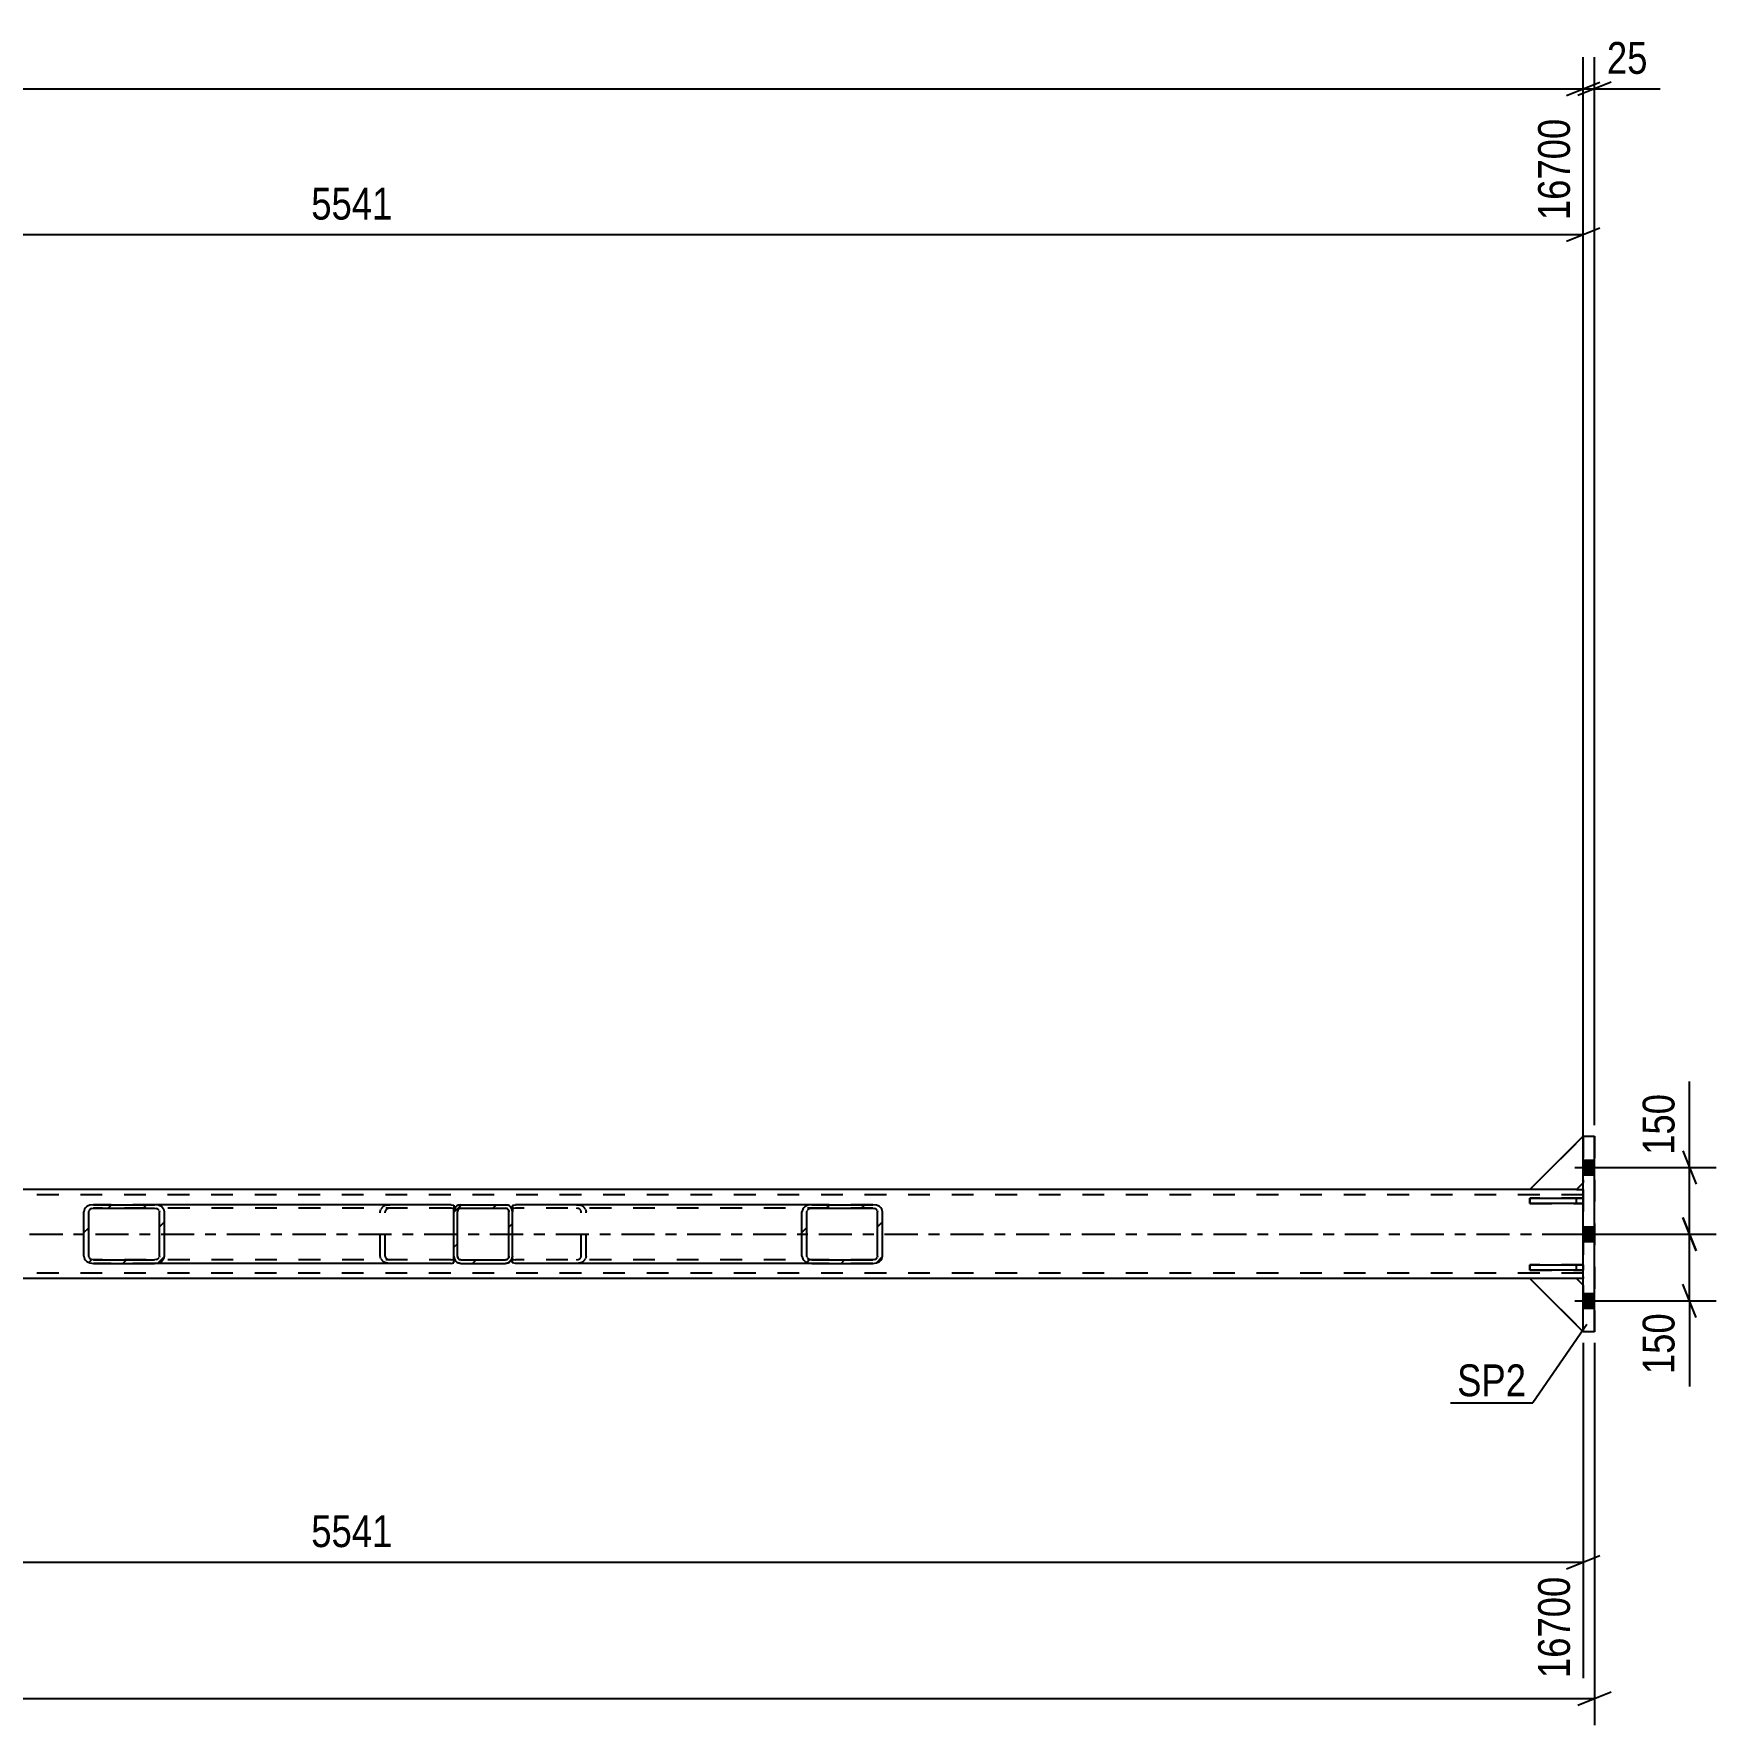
# Model space of a CAD drawing. Header units: millimetres. Extents: x -107 to 1082, y -577 to 264.
# Drawn here: x 464.6 to 616, y -340.9 to -188.6 of the extents above; entities that cross this region are included whole.
import ezdxf

# ---------------------------------------------------------------- set-up
doc = ezdxf.new("R2010")
doc.units = ezdxf.units.MM
doc.linetypes.add('DXK_LINE_DOT2', pattern=[3.9198, 1.9599, -1.9599])
doc.linetypes.add('DXK_LINE_DOT3', pattern=[5.9187, 2.979, -0.9799, 0.9799, -0.9799])
doc.styles.add('Arial Narrow', font='ARIALN.TTF', dxfattribs={"height": 0.2})

# ---------------------------------------------------------------- blocks, each defined once
blk = doc.blocks.new('Part-389677451-1503 - 1405')
at = {"color": 7, "linetype": 'DXK_LINE_DOT2'}
for p, q in [((599.28, -292.64), (604.08, -287.84)), ((604.08, -287.84), (604.08, -292.04)), ((604.08, -292.04), (604.08, -287.84)), ((604.08, -292.04), (603.48, -292.64)), ((603.48, -292.64), (599.28, -292.64))]:
    blk.add_line(p, q, dxfattribs=at)
blk = doc.blocks.new('Bolt-389677451-1460 - 1405')
at = {"linetype": 'Continuous'}
for points in [[(605.08, -291.3), (605.08, -289.98), (604.08, -289.98), (604.08, -291.3)], [(605.08, -291.3), (605.08, -289.98), (604.08, -289.98), (604.08, -291.3)], [(605.08, -291.3), (605.08, -289.98), (604.08, -289.98), (604.08, -291.3)], [(605.08, -291.3), (605.08, -289.98), (604.08, -289.98), (604.08, -291.3)], [(605.08, -297.3), (605.08, -295.98), (604.08, -295.98), (604.08, -297.3)], [(605.08, -297.3), (605.08, -295.98), (604.08, -295.98), (604.08, -297.3)], [(605.08, -303.3), (605.08, -301.98), (604.08, -301.98), (604.08, -303.3)], [(605.08, -303.3), (605.08, -301.98), (604.08, -301.98), (604.08, -303.3)], [(605.08, -303.3), (605.08, -301.98), (604.08, -301.98), (604.08, -303.3)], [(605.08, -303.3), (605.08, -301.98), (604.08, -301.98), (604.08, -303.3)]]:
    blk.add_hatch(color=1, dxfattribs=at).paths.add_polyline_path(points)
at = {"color": 1, "linetype": 'Continuous'}
for p, q in [((603.32, -290.64), (608.08, -290.64)), ((603.32, -290.64), (608.08, -290.64)), ((603.32, -290.64), (608.08, -290.64)), ((603.32, -290.64), (608.08, -290.64)), ((604.08, -289.98), (605.08, -289.98)), ((604.08, -289.98), (605.08, -289.98)), ((604.08, -289.98), (605.08, -289.98)), ((604.08, -289.98), (605.08, -289.98)), ((604.08, -291.3), (605.08, -291.3)), ((604.08, -291.3), (605.08, -291.3)), ((604.08, -291.3), (605.08, -291.3)), ((604.08, -291.3), (605.08, -291.3)), ((603.32, -296.64), (608.08, -296.64)), ((603.32, -296.64), (608.08, -296.64)), ((604.08, -295.98), (605.08, -295.98)), ((604.08, -295.98), (605.08, -295.98)), ((604.08, -297.3), (605.08, -297.3)), ((604.08, -297.3), (605.08, -297.3)), ((603.32, -302.64), (608.08, -302.64)), ((603.32, -302.64), (608.08, -302.64)), ((603.32, -302.64), (608.08, -302.64)), ((603.32, -302.64), (608.08, -302.64)), ((604.08, -301.98), (605.08, -301.98)), ((604.08, -301.98), (605.08, -301.98)), ((604.08, -301.98), (605.08, -301.98)), ((604.08, -301.98), (605.08, -301.98)), ((604.08, -303.3), (605.08, -303.3)), ((604.08, -303.3), (605.08, -303.3)), ((604.08, -303.3), (605.08, -303.3)), ((604.08, -303.3), (605.08, -303.3))]:
    blk.add_line(p, q, dxfattribs=at)
blk = doc.blocks.new('Part-389677451-1661 - 1405')
at = {"linetype": 'Continuous'}
h = blk.add_hatch(dxfattribs=at)
h.set_pattern_fill('', scale=0.7, style=0, pattern_type=0)
h.set_pattern_definition([(45, (507.328, -299.2272), (-1.57154, 1.57154), [])])
h.paths.add_polyline_path([(507.08, -299.28), (507.33, -299.23), (507.54, -299.09), (507.67, -298.88), (507.72, -298.64), (507.72, -294.64), (507.67, -294.39), (507.54, -294.18), (507.33, -294.04), (507.08, -294), (503.08, -294), (502.84, -294.04), (502.63, -294.18), (502.49, -294.39), (502.44, -294.64), (502.44, -298.64), (502.49, -298.88), (502.63, -299.09), (502.84, -299.23), (503.08, -299.28)])
h.paths.add_polyline_path([(502.96, -298.93), (502.86, -298.86), (502.79, -298.76), (502.76, -298.64), (502.76, -294.64), (502.79, -294.51), (502.86, -294.41), (502.96, -294.34), (503.08, -294.32), (507.08, -294.32), (507.21, -294.34), (507.31, -294.41), (507.38, -294.51), (507.4, -294.64), (507.4, -298.64), (507.38, -298.76), (507.31, -298.86), (507.21, -298.93), (507.08, -298.96), (503.08, -298.96)])
at = {"color": 7, "linetype": 'DXK_LINE_DOT2'}
for p, q in [((502.44, -294.64), (502.49, -294.39)), ((502.44, -298.64), (502.44, -294.64)), ((502.79, -294.51), (502.76, -294.64)), ((502.76, -298.64), (502.76, -294.64)), ((502.84, -294.04), (503.08, -294)), ((503.08, -294.32), (502.96, -294.34)), ((503.08, -294), (507.08, -294)), ((503.08, -294.32), (507.08, -294.32)), ((507.08, -294), (507.33, -294.04)), ((507.21, -294.34), (507.08, -294.32)), ((507.4, -294.64), (507.38, -294.51)), ((507.4, -298.64), (507.4, -294.64)), ((507.67, -294.39), (507.72, -294.64)), ((507.72, -298.64), (507.72, -294.64)), ((502.49, -298.88), (502.44, -298.64)), ((502.76, -298.64), (502.79, -298.76)), ((503.08, -299.28), (502.84, -299.23)), ((502.96, -298.93), (503.08, -298.96)), ((503.08, -298.96), (507.08, -298.96)), ((503.08, -299.28), (507.08, -299.28)), ((507.08, -298.96), (507.21, -298.93)), ((507.33, -299.23), (507.08, -299.28)), ((507.38, -298.76), (507.4, -298.64)), ((507.72, -298.64), (507.67, -298.88))]:
    blk.add_line(p, q, dxfattribs=at)
at = {"color": 2, "linetype": 'Continuous'}
for p, q in [((502.49, -294.39), (502.44, -294.64)), ((502.44, -298.64), (502.44, -294.64)), ((502.76, -294.64), (502.79, -294.51)), ((502.76, -298.64), (502.76, -294.64)), ((503.08, -294), (502.84, -294.04)), ((502.96, -294.34), (503.08, -294.32)), ((503.08, -294), (507.08, -294)), ((503.08, -294.32), (507.08, -294.32)), ((507.33, -294.04), (507.08, -294)), ((507.08, -294.32), (507.21, -294.34)), ((507.38, -294.51), (507.4, -294.64)), ((507.4, -298.64), (507.4, -294.64)), ((507.72, -294.64), (507.67, -294.39)), ((507.72, -298.64), (507.72, -294.64)), ((502.44, -298.64), (502.49, -298.88)), ((502.79, -298.76), (502.76, -298.64)), ((502.84, -299.23), (503.08, -299.28)), ((503.08, -298.96), (502.96, -298.93)), ((503.08, -298.96), (507.08, -298.96)), ((503.08, -299.28), (507.08, -299.28)), ((507.21, -298.93), (507.08, -298.96)), ((507.08, -299.28), (507.33, -299.23)), ((507.4, -298.64), (507.38, -298.76)), ((507.67, -298.88), (507.72, -298.64))]:
    blk.add_line(p, q, dxfattribs=at)
at = {"color": 7, "linetype": 'DXK_LINE_DOT2'}
for centre, radius, start, end in [((503.08, -294.64), 0.64, 112.5, 157.5), ((503.08, -294.64), 0.32, 112.5, 157.5), ((507.08, -294.64), 0.32, 22.5, 67.5), ((507.08, -294.64), 0.64, 22.5, 67.5), ((503.08, -298.64), 0.64, 202.5, 247.5), ((503.08, -298.64), 0.32, 202.5, 247.5), ((507.08, -298.64), 0.32, 292.5, 337.5), ((507.08, -298.64), 0.64, 292.5, 337.5)]:
    blk.add_arc(centre, radius, start, end, dxfattribs=at)
at = {"color": 2, "linetype": 'Continuous'}
for centre, radius, start, end in [((503.08, -294.64), 0.64, 112.5, 157.5), ((503.08, -294.64), 0.32, 112.5, 157.5), ((507.08, -294.64), 0.32, 22.5, 67.5), ((507.08, -294.64), 0.64, 22.5, 67.5), ((503.08, -298.64), 0.64, 202.5, 247.5), ((503.08, -298.64), 0.32, 202.5, 247.5), ((507.08, -298.64), 0.32, 292.5, 337.5), ((507.08, -298.64), 0.64, 292.5, 337.5)]:
    blk.add_arc(centre, radius, start, end, dxfattribs=at)
blk = doc.blocks.new('Part-389677451-1494 - 1405')
at = {"color": 2, "linetype": 'Continuous'}
for p, q in [((599.28, -299.88), (599.28, -299.4)), ((599.28, -299.4), (604.08, -299.4)), ((604.08, -299.88), (599.28, -299.88)), ((604.08, -299.88), (604.08, -299.4))]:
    blk.add_line(p, q, dxfattribs=at)
at = {"color": 7, "linetype": 'DXK_LINE_DOT2'}
for p, q in [((603.48, -299.88), (603.48, -299.4)), ((604.08, -299.4), (604.08, -299.88))]:
    blk.add_line(p, q, dxfattribs=at)
blk = doc.blocks.new('Part-389677451-1495 - 1405')
at = {"color": 2, "linetype": 'Continuous'}
for p, q in [((599.28, -293.88), (599.28, -293.4)), ((599.28, -293.4), (604.08, -293.4)), ((604.08, -293.88), (604.08, -293.4)), ((604.08, -293.88), (599.28, -293.88))]:
    blk.add_line(p, q, dxfattribs=at)
at = {"color": 7, "linetype": 'DXK_LINE_DOT2'}
for p, q in [((603.48, -293.88), (603.48, -293.4)), ((604.08, -293.4), (604.08, -293.88))]:
    blk.add_line(p, q, dxfattribs=at)
blk = doc.blocks.new('Part-389677451-1496 - 1405')
at = {"color": 7, "linetype": 'DXK_LINE_DOT2'}
for p, q in [((604.08, -299.4), (599.28, -299.4)), ((599.28, -299.4), (599.28, -299.88)), ((599.28, -299.88), (604.08, -299.88)), ((603.48, -299.88), (603.48, -299.4)), ((604.08, -299.88), (604.08, -299.4)), ((604.08, -299.4), (604.08, -299.88))]:
    blk.add_line(p, q, dxfattribs=at)
blk = doc.blocks.new('Part-389677451-1497 - 1405')
at = {"color": 7, "linetype": 'DXK_LINE_DOT2'}
for p, q in [((604.08, -293.4), (599.28, -293.4)), ((599.28, -293.4), (599.28, -293.88)), ((603.48, -293.88), (603.48, -293.4)), ((604.08, -293.88), (604.08, -293.4)), ((604.08, -293.4), (604.08, -293.88)), ((599.28, -293.88), (604.08, -293.88))]:
    blk.add_line(p, q, dxfattribs=at)
blk = doc.blocks.new('Part-389677451-1645 - 1405')
at = {"linetype": 'Continuous'}
h = blk.add_hatch(dxfattribs=at)
h.set_pattern_fill('', scale=0.7, style=0, pattern_type=0)
h.set_pattern_definition([(45, (475.8504, -299.2272), (-1.57154, 1.57154), [])])
h.paths.add_polyline_path([(475.51, -299.28), (475.85, -299.23), (476.14, -299.09), (476.33, -298.88), (476.39, -298.64), (476.39, -294.64), (476.33, -294.39), (476.14, -294.18), (475.85, -294.04), (475.51, -294), (470.02, -294), (469.69, -294.04), (469.4, -294.18), (469.21, -294.39), (469.14, -294.64), (469.14, -298.64), (469.21, -298.88), (469.4, -299.09), (469.69, -299.23), (470.02, -299.28)])
h.paths.add_polyline_path([(469.86, -298.93), (469.71, -298.86), (469.62, -298.76), (469.58, -298.64), (469.58, -294.64), (469.62, -294.51), (469.71, -294.41), (469.86, -294.34), (470.02, -294.32), (475.51, -294.32), (475.68, -294.34), (475.82, -294.41), (475.92, -294.51), (475.95, -294.64), (475.95, -298.64), (475.92, -298.76), (475.82, -298.86), (475.68, -298.93), (475.51, -298.96), (470.02, -298.96)])
at = {"color": 2, "linetype": 'Continuous'}
for p, q in [((469.21, -294.39), (469.14, -294.64)), ((469.14, -298.64), (469.14, -294.64)), ((469.58, -294.64), (469.62, -294.51)), ((469.58, -298.64), (469.58, -294.64)), ((470.02, -294), (469.69, -294.04)), ((469.86, -294.34), (470.02, -294.32)), ((470.02, -294), (475.51, -294)), ((470.02, -294.32), (475.51, -294.32)), ((502.19, -294), (475.51, -294)), ((475.85, -294.04), (475.51, -294)), ((475.51, -294.32), (475.68, -294.34)), ((475.92, -294.51), (475.95, -294.64)), ((475.95, -298.64), (475.95, -294.64)), ((476.39, -294.64), (476.33, -294.39)), ((476.39, -298.64), (476.39, -294.64)), ((502.19, -294), (502.44, -294.03)), ((502.44, -294.03), (502.44, -294.04)), ((502.44, -294.04), (502.44, -294.18)), ((502.44, -294.18), (502.44, -294.64)), ((469.14, -298.64), (469.21, -298.88)), ((469.62, -298.76), (469.58, -298.64)), ((469.69, -299.23), (470.02, -299.28)), ((470.02, -298.96), (469.86, -298.93)), ((470.02, -298.96), (475.51, -298.96)), ((470.02, -299.28), (475.51, -299.28)), ((475.68, -298.93), (475.51, -298.96)), ((475.51, -299.28), (475.85, -299.23)), ((502.19, -299.28), (475.51, -299.28)), ((475.95, -298.64), (475.92, -298.76)), ((476.33, -298.88), (476.39, -298.64)), ((502.19, -299.28), (502.44, -299.24)), ((502.44, -299.24), (502.44, -298.64))]:
    blk.add_line(p, q, dxfattribs=at)
at = {"color": 7, "linetype": 'DXK_LINE_DOT2'}
for p, q in [((475.51, -294), (470.02, -294)), ((502.19, -294.32), (470.02, -294.32)), ((495.82, -294.64), (495.88, -294.39)), ((495.82, -298.64), (495.82, -294.64)), ((496.29, -294.51), (496.26, -294.64)), ((496.26, -298.64), (496.26, -294.64)), ((496.36, -294.04), (496.69, -294)), ((496.69, -294.32), (496.53, -294.34)), ((502.35, -294.34), (502.19, -294.32)), ((502.44, -294.38), (502.35, -294.34)), ((502.44, -294.03), (502.44, -294.03)), ((502.44, -294.18), (502.44, -294.38)), ((502.44, -298.64), (502.44, -294.39)), ((502.19, -298.96), (470.02, -298.96)), ((475.51, -299.28), (470.02, -299.28)), ((495.88, -298.88), (495.82, -298.64)), ((496.26, -298.64), (496.29, -298.76)), ((496.69, -299.28), (496.36, -299.23)), ((496.53, -298.93), (496.69, -298.96)), ((502.19, -298.96), (502.35, -298.93)), ((502.35, -298.93), (502.44, -298.89))]:
    blk.add_line(p, q, dxfattribs=at)
at = {"color": 2, "linetype": 'Continuous'}
for centre, radius, start, end in [((469.89, -294.82), 0.802, 104.5547, 147.5896), ((469.96, -294.73), 0.401, 104.5547, 147.5896), ((475.58, -294.73), 0.401, 32.4104, 75.4453), ((475.65, -294.82), 0.802, 32.4104, 75.4453), ((469.89, -298.45), 0.802, 212.4104, 255.4453), ((469.96, -298.54), 0.401, 212.4104, 255.4453), ((475.58, -298.54), 0.401, 284.5547, 327.5896), ((475.65, -298.45), 0.802, 284.5547, 327.5896)]:
    blk.add_arc(centre, radius, start, end, dxfattribs=at)
at = {"color": 7, "linetype": 'DXK_LINE_DOT2'}
for centre, radius, start, end in [((496.56, -294.82), 0.802, 104.5547, 147.5896), ((496.63, -294.73), 0.401, 104.5547, 147.5896), ((496.56, -298.45), 0.802, 212.4104, 255.4453), ((496.63, -298.54), 0.401, 212.4104, 255.4453)]:
    blk.add_arc(centre, radius, start, end, dxfattribs=at)
blk = doc.blocks.new('Part-389677451-1500 - 1405')
at = {"color": 2, "linetype": 'Continuous'}
for p, q in [((599.28, -292.64), (604.08, -287.84)), ((604.08, -292.04), (603.48, -292.64)), ((603.48, -292.64), (599.28, -292.64))]:
    blk.add_line(p, q, dxfattribs=at)
at = {"color": 7, "linetype": 'DXK_LINE_DOT2'}
for p, q in [((604.08, -287.84), (604.08, -292.04)), ((604.08, -292.04), (604.08, -287.84))]:
    blk.add_line(p, q, dxfattribs=at)
blk = doc.blocks.new('Part-389677451-1506 - 1405')
at = {"color": 7, "linetype": 'DXK_LINE_DOT2'}
for p, q in [((599.28, -292.64), (604.08, -287.84)), ((604.08, -287.84), (604.08, -292.04)), ((604.08, -292.04), (604.08, -287.84)), ((604.08, -292.04), (603.48, -292.64)), ((603.48, -292.64), (599.28, -292.64))]:
    blk.add_line(p, q, dxfattribs=at)
blk = doc.blocks.new('Part-389677451-1509 - 1405')
at = {"color": 2, "linetype": 'Continuous'}
for p, q in [((603.48, -300.64), (599.28, -300.64)), ((599.28, -300.64), (604.08, -305.44)), ((604.08, -301.24), (603.48, -300.64))]:
    blk.add_line(p, q, dxfattribs=at)
at = {"color": 7, "linetype": 'DXK_LINE_DOT2'}
for p, q in [((604.08, -305.44), (604.08, -301.24)), ((604.08, -301.24), (604.08, -305.44))]:
    blk.add_line(p, q, dxfattribs=at)
blk = doc.blocks.new('Part-389677451-1512 - 1405')
at = {"color": 7, "linetype": 'DXK_LINE_DOT2'}
for p, q in [((603.48, -300.64), (599.28, -300.64)), ((599.28, -300.64), (604.08, -305.44)), ((604.08, -301.24), (603.48, -300.64)), ((604.08, -305.44), (604.08, -301.24)), ((604.08, -301.24), (604.08, -305.44))]:
    blk.add_line(p, q, dxfattribs=at)
blk = doc.blocks.new('Part-389677451-1515 - 1405')
at = {"color": 7, "linetype": 'DXK_LINE_DOT2'}
for p, q in [((603.48, -300.64), (599.28, -300.64)), ((599.28, -300.64), (604.08, -305.44)), ((604.08, -301.24), (603.48, -300.64)), ((604.08, -305.44), (604.08, -301.24)), ((604.08, -301.24), (604.08, -305.44))]:
    blk.add_line(p, q, dxfattribs=at)
blk = doc.blocks.new('Part-389677451-1542 - 1405')
at = {"color": 7, "linetype": 'DXK_LINE_DOT2'}
for p, q in [((604.08, -293.12), (14.44, -293.12)), ((603.48, -292.64), (599.28, -292.64)), ((604.08, -292.64), (604.08, -300.64)), ((604.08, -300.16), (14.44, -300.16)), ((603.48, -300.64), (599.28, -300.64)), ((604.08, -300.64), (604.08, -300.56))]:
    blk.add_line(p, q, dxfattribs=at)
at = {"color": 2, "linetype": 'Continuous'}
for p, q in [((599.28, -292.64), (387.08, -292.64)), ((603.48, -292.64), (604.08, -292.64)), ((599.28, -300.64), (14.44, -300.64)), ((604.08, -300.64), (603.48, -300.64))]:
    blk.add_line(p, q, dxfattribs=at)
at = {"color": 7, "linetype": 'DXK_LINE_DOT3'}
blk.add_line((14.44, -296.64), (604.08, -296.64), dxfattribs=at)
blk = doc.blocks.new('Part-389677451-1614 - 1405')
at = {"color": 2, "linetype": 'Continuous'}
for p, q in [((604.08, -287.84), (605.08, -287.84)), ((604.08, -305.44), (604.08, -287.84)), ((605.08, -305.44), (605.08, -287.84)), ((605.08, -305.44), (604.08, -305.44))]:
    blk.add_line(p, q, dxfattribs=at)
at = {"color": 7, "linetype": 'DXK_LINE_DOT2'}
for p, q in [((604.08, -305.44), (604.08, -287.84)), ((605.08, -287.84), (605.08, -305.44))]:
    blk.add_line(p, q, dxfattribs=at)
blk = doc.blocks.new('Part-389677451-1671 - 1405')
at = {"linetype": 'Continuous'}
h = blk.add_hatch(dxfattribs=at)
h.set_pattern_fill('', scale=0.7, style=0, pattern_type=0)
h.set_pattern_definition([(45, (540.4793, -299.2272), (-1.57154, 1.57154), [])])
h.paths.add_polyline_path([(540.14, -299.28), (540.48, -299.23), (540.76, -299.09), (540.95, -298.88), (541.02, -298.64), (541.02, -294.64), (540.95, -294.39), (540.76, -294.18), (540.48, -294.04), (540.14, -294), (534.65, -294), (534.32, -294.04), (534.03, -294.18), (533.84, -294.39), (533.77, -294.64), (533.77, -298.64), (533.84, -298.88), (534.03, -299.09), (534.32, -299.23), (534.65, -299.28)])
h.paths.add_polyline_path([(534.48, -298.93), (534.34, -298.86), (534.25, -298.76), (534.21, -298.64), (534.21, -294.64), (534.25, -294.51), (534.34, -294.41), (534.48, -294.34), (534.65, -294.32), (540.14, -294.32), (540.31, -294.34), (540.45, -294.41), (540.55, -294.51), (540.58, -294.64), (540.58, -298.64), (540.55, -298.76), (540.45, -298.86), (540.31, -298.93), (540.14, -298.96), (534.65, -298.96)])
at = {"color": 2, "linetype": 'Continuous'}
for p, q in [((507.72, -294.03), (507.98, -294)), ((507.72, -294.03), (507.72, -294.64)), ((534.65, -294), (507.98, -294)), ((533.84, -294.39), (533.77, -294.64)), ((533.77, -298.64), (533.77, -294.64)), ((534.21, -294.64), (534.25, -294.51)), ((534.21, -298.64), (534.21, -294.64)), ((534.65, -294), (534.32, -294.04)), ((534.48, -294.34), (534.65, -294.32)), ((534.65, -294), (540.14, -294)), ((534.65, -294.32), (540.14, -294.32)), ((540.48, -294.04), (540.14, -294)), ((540.14, -294.32), (540.31, -294.34)), ((540.55, -294.51), (540.58, -294.64)), ((540.58, -298.64), (540.58, -294.64)), ((541.02, -294.64), (540.95, -294.39)), ((541.02, -298.64), (541.02, -294.64)), ((507.72, -299.09), (507.72, -298.64)), ((507.72, -299.23), (507.72, -299.09)), ((507.72, -299.24), (507.72, -299.23)), ((507.98, -299.28), (507.72, -299.24)), ((534.65, -299.28), (507.98, -299.28)), ((533.77, -298.64), (533.84, -298.88)), ((534.25, -298.76), (534.21, -298.64)), ((534.32, -299.23), (534.65, -299.28)), ((534.65, -298.96), (534.48, -298.93)), ((534.65, -298.96), (540.14, -298.96)), ((534.65, -299.28), (540.14, -299.28)), ((540.31, -298.93), (540.14, -298.96)), ((540.14, -299.28), (540.48, -299.23)), ((540.58, -298.64), (540.55, -298.76)), ((540.95, -298.88), (541.02, -298.64))]:
    blk.add_line(p, q, dxfattribs=at)
at = {"color": 7, "linetype": 'DXK_LINE_DOT2'}
for p, q in [((507.81, -294.34), (507.72, -294.38)), ((507.72, -298.88), (507.72, -294.64)), ((507.98, -294.32), (507.81, -294.34)), ((540.14, -294.32), (507.98, -294.32)), ((513.47, -294), (513.81, -294.04)), ((513.64, -294.34), (513.47, -294.32)), ((513.91, -294.64), (513.88, -294.51)), ((513.91, -298.64), (513.91, -294.64)), ((514.28, -294.39), (514.35, -294.64)), ((514.35, -298.64), (514.35, -294.64)), ((540.14, -294), (534.65, -294)), ((507.72, -298.89), (507.81, -298.93)), ((507.72, -299.09), (507.72, -298.89)), ((507.81, -298.93), (507.98, -298.96)), ((540.14, -298.96), (507.98, -298.96)), ((513.47, -298.96), (513.64, -298.93)), ((513.81, -299.23), (513.47, -299.28)), ((513.88, -298.76), (513.91, -298.64)), ((514.35, -298.64), (514.28, -298.88)), ((540.14, -299.28), (534.65, -299.28))]:
    blk.add_line(p, q, dxfattribs=at)
for centre, radius, start, end in [((513.54, -294.73), 0.401, 32.4104, 75.4453), ((513.61, -294.82), 0.802, 32.4104, 75.4453), ((513.54, -298.54), 0.401, 284.5547, 327.5896), ((513.61, -298.45), 0.802, 284.5547, 327.5896)]:
    blk.add_arc(centre, radius, start, end, dxfattribs=at)
at = {"color": 2, "linetype": 'Continuous'}
for centre, radius, start, end in [((534.52, -294.82), 0.802, 104.5547, 147.5896), ((534.58, -294.73), 0.401, 104.5547, 147.5896), ((540.21, -294.73), 0.401, 32.4104, 75.4453), ((540.28, -294.82), 0.802, 32.4104, 75.4453), ((534.52, -298.45), 0.802, 212.4104, 255.4453), ((534.58, -298.54), 0.401, 212.4104, 255.4453), ((540.21, -298.54), 0.401, 284.5547, 327.5896), ((540.28, -298.45), 0.802, 284.5547, 327.5896)]:
    blk.add_arc(centre, radius, start, end, dxfattribs=at)
blk = doc.blocks.new('StraightDimension-389677451-36809 - 1405')
at = {"color": 7, "linetype": 'Continuous'}
for p, q in [((613.04, -289.14), (614.24, -292.14)), ((607.7, -290.64), (616.04, -290.64)), ((613.64, -296.64), (613.64, -290.64)), ((614.24, -298.14), (613.04, -295.14)), ((607.7, -296.64), (616.04, -296.64))]:
    blk.add_line(p, q, dxfattribs=at)
at = {"color": 0}
blk.add_wipeout([(612.89, -283.43), (608.69, -283.43), (608.69, -290.11), (612.89, -290.11)], dxfattribs=at)
at = {"color": 7, "linetype": 'Continuous'}
blk.add_line((613.64, -290.64), (613.64, -282.9), dxfattribs=at)
blk.add_line((613.64, -290.64), (613.64, -282.9), dxfattribs=at)
at = {"color": 3, "style": 'Arial Narrow'}
blk.add_text('150', height=2.863, rotation=90.0002, dxfattribs=at).set_placement((612.29, -289.51))
blk = doc.blocks.new('StraightDimension-389677451-1889 - 1405')
at = {"color": 7, "linetype": 'Continuous'}
for p, q in [((604.08, -306.44), (604.08, -336.61)), ((382.44, -310.39), (382.44, -336.61)), ((383.94, -325.57), (380.94, -326.77)), ((602.58, -326.77), (605.58, -325.57)), ((382.44, -326.17), (604.08, -326.17))]:
    blk.add_line(p, q, dxfattribs=at)
at = {"color": 0}
blk.add_wipeout([(497.52, -325.42), (497.52, -321.22), (489.01, -321.22), (489.01, -325.42)], dxfattribs=at)
at = {"color": 0, "linetype": 'Continuous'}
blk.add_wipeout([(603.48, -326.87), (599.28, -326.87), (599.28, -337.21), (603.48, -337.21)], dxfattribs=at)
at = {"color": 3, "style": 'Arial Narrow'}
blk.add_text('5541', height=2.863, dxfattribs=at).set_placement((489.61, -324.82))
at = {"color": 3, "linetype": 'Continuous', "style": 'Arial Narrow'}
blk.add_text('16700', height=2.863, rotation=90.0002, dxfattribs=at).set_placement((602.88, -336.61))
blk = doc.blocks.new('StraightDimension-389677451-36759 - 1405')
at = {"color": 7, "linetype": 'Continuous'}
for p, q in [((604.08, -286.84), (604.08, -190.7)), ((605.08, -286.84), (605.08, -190.7)), ((602.58, -194.15), (605.58, -192.95)), ((606.58, -192.95), (603.58, -194.15)), ((604.08, -193.55), (605.08, -193.55))]:
    blk.add_line(p, q, dxfattribs=at)
at = {"color": 0}
blk.add_wipeout([(610.46, -192.8), (610.46, -188.6), (605.61, -188.6), (605.61, -192.8)], dxfattribs=at)
at = {"color": 7, "linetype": 'Continuous'}
blk.add_line((605.08, -193.55), (610.99, -193.55), dxfattribs=at)
blk.add_line((605.08, -193.55), (610.99, -193.55), dxfattribs=at)
at = {"color": 3, "style": 'Arial Narrow'}
blk.add_text('25', height=2.863, dxfattribs=at).set_placement((606.21, -192.2))
blk = doc.blocks.new('StraightDimension-389677451-36760 - 1405')
at = {"color": 7, "linetype": 'Continuous'}
for p, q in [((604.08, -286.84), (604.08, -190.7)), ((602.58, -194.15), (605.58, -192.95)), ((1.54, -193.55), (604.08, -193.55))]:
    blk.add_line(p, q, dxfattribs=at)
blk = doc.blocks.new('StraightDimension-389677451-36769 - 1405')
at = {"color": 7, "linetype": 'Continuous'}
for p, q in [((382.44, -218.18), (382.44, -196.23)), ((604.08, -291.64), (604.08, -196.23)), ((383.94, -206.07), (380.94, -207.27)), ((382.44, -206.67), (604.08, -206.67)), ((602.58, -207.27), (605.58, -206.07))]:
    blk.add_line(p, q, dxfattribs=at)
at = {"color": 0, "linetype": 'Continuous'}
blk.add_wipeout([(603.48, -195.63), (599.28, -195.63), (599.28, -205.97), (603.48, -205.97)], dxfattribs=at)
at = {"color": 0}
blk.add_wipeout([(497.52, -205.92), (497.52, -201.72), (489.01, -201.72), (489.01, -205.92)], dxfattribs=at)
at = {"color": 3, "linetype": 'Continuous', "style": 'Arial Narrow'}
blk.add_text('16700', height=2.863, rotation=90.0002, dxfattribs=at).set_placement((602.88, -205.37))
at = {"color": 3, "style": 'Arial Narrow'}
blk.add_text('5541', height=2.863, dxfattribs=at).set_placement((489.61, -205.32))
blk = doc.blocks.new('StraightDimension-389677451-36803 - 1405')
at = {"color": 7, "linetype": 'Continuous'}
for p, q in [((605.08, -306.44), (605.08, -340.85)), ((603.58, -339.05), (606.58, -337.85)), ((0.54, -338.45), (605.08, -338.45))]:
    blk.add_line(p, q, dxfattribs=at)
blk = doc.blocks.new('StraightDimension-389677451-36810 - 1405')
at = {"color": 7, "linetype": 'Continuous'}
for p, q in [((613.04, -295.14), (614.24, -298.14)), ((607.7, -296.64), (616.04, -296.64)), ((613.64, -302.64), (613.64, -296.64)), ((614.24, -304.14), (613.04, -301.14)), ((607.7, -302.64), (616.04, -302.64))]:
    blk.add_line(p, q, dxfattribs=at)
at = {"color": 0}
blk.add_wipeout([(612.89, -303.16), (608.69, -303.16), (608.69, -309.85), (612.89, -309.85)], dxfattribs=at)
at = {"color": 7, "linetype": 'Continuous'}
blk.add_line((613.64, -302.64), (613.64, -310.37), dxfattribs=at)
blk.add_line((613.64, -302.64), (613.64, -310.37), dxfattribs=at)
at = {"color": 3, "style": 'Arial Narrow'}
blk.add_text('150', height=2.863, rotation=90.0002, dxfattribs=at).set_placement((612.29, -309.25))
blk = doc.blocks.new('Mark-389677451-1610 - 1405')
at = {"color": 0}
blk.add_wipeout([(598.94, -311.24), (598.94, -308.24), (592.73, -308.24), (592.73, -311.24)], dxfattribs=at)
blk.add_wipeout([(598.94, -311.24), (598.94, -308.24), (592.73, -308.24), (592.73, -311.24)], dxfattribs=at)
at = {"color": 30, "linetype": 'Continuous'}
for p in [(604.41, -304.77), (592.13, -311.84)]:
    blk.add_line(p, (599.54, -311.84), dxfattribs=at)
at = {"color": 3, "style": 'Arial Narrow'}
blk.add_text('SP2', height=2.863, dxfattribs=at).set_placement((592.73, -311.24))

msp = doc.modelspace()

# ---------------------------------------------------------------- block references
for name in ['Part-389677451-1503 - 1405', 'Part-389677451-1500 - 1405', 'Part-389677451-1506 - 1405', 'Part-389677451-1614 - 1405', 'Bolt-389677451-1460 - 1405', 'Part-389677451-1542 - 1405', 'Part-389677451-1495 - 1405', 'Part-389677451-1497 - 1405', 'Part-389677451-1645 - 1405', 'Part-389677451-1661 - 1405', 'Part-389677451-1671 - 1405', 'Part-389677451-1494 - 1405', 'Part-389677451-1496 - 1405', 'Part-389677451-1509 - 1405', 'Part-389677451-1512 - 1405', 'Part-389677451-1515 - 1405', 'StraightDimension-389677451-1889 - 1405']:
    msp.add_blockref(name, (0, 0))

# ---------------------------------------------------------------- next in the draw order: block references
for name in ['StraightDimension-389677451-36809 - 1405', 'StraightDimension-389677451-36803 - 1405']:
    msp.add_blockref(name, (0, 0))

# ---------------------------------------------------------------- next in the draw order: block references
for name in ['StraightDimension-389677451-36759 - 1405', 'StraightDimension-389677451-36810 - 1405', 'Mark-389677451-1610 - 1405']:
    msp.add_blockref(name, (0, 0))

# ---------------------------------------------------------------- next in the draw order: block references
msp.add_blockref('StraightDimension-389677451-36760 - 1405', (0, 0))

# ---------------------------------------------------------------- next in the draw order: block references
msp.add_blockref('StraightDimension-389677451-36769 - 1405', (0, 0))

doc.saveas('drawing.dxf')
